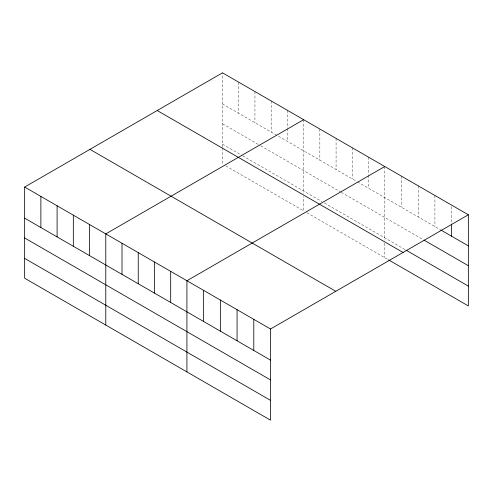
<?xml version="1.0" encoding="UTF-8"?>
<svg xmlns="http://www.w3.org/2000/svg" width="493" height="493" viewBox="0 0 493 493"><rect width="100%" height="100%" fill="white"/><g stroke="black" fill="none" stroke-linecap="round" stroke-linejoin="round"><path stroke-width="0.37" stroke-dasharray="2.46 1.85" d="M222.491 147.228L222.491 72.828M222.491 103.937L356.846 181.504M357.499 181.88L440.058 229.547M222.491 123.755L260.138 145.49M260.785 145.866L340.62 191.956M341.273 192.332L423.339 239.715M222.491 144.178L241.964 155.424M242.611 155.794L321.8 201.514M324.394 203.011L405.332 249.741M225.739 165.876L303.626 210.844L303.626 196.356M306.868 212.717L387.973 259.54M451.631 206.641L451.631 223.329M434.912 195.468L434.912 226.577M418.193 185.818L418.193 216.92M401.475 176.167L401.475 207.27M384.756 166.517L384.756 240.153M384.756 243.197L384.756 257.685M368.53 157.144L368.53 174.596M368.53 175.354L368.53 188.252M352.304 147.777L352.304 178.879M336.078 138.41L336.078 169.512M319.852 129.043L319.852 160.145M303.626 119.67L303.626 193.311M287.401 110.303L287.401 127.755M287.401 128.513L287.401 141.411M271.175 100.936L271.175 132.038M254.943 91.569L254.943 122.671M238.717 82.202L238.717 113.304M222.491 147.992L222.491 164.003"/><path stroke-width="0.74" d="M270.509 379.924L270.509 328.997L24.65 187.057L24.65 278.225L270.509 420.172L270.509 379.924L24.65 237.977M388.613 259.91L468.35 305.943L468.35 214.775L222.491 72.828L24.65 187.057M303.626 119.67L105.785 233.898L105.785 325.066M384.756 166.517L186.915 280.739L186.915 371.907M270.509 328.997L468.35 214.775M440.699 229.917L468.35 245.878M423.98 240.085L468.35 265.702M405.979 250.111L468.35 286.125M157.205 110.524L403.064 252.471M89.936 149.361L335.795 291.308M24.65 218.159L270.509 360.106M24.65 258.4L270.509 400.347M451.631 224.087L451.631 236.227M253.79 319.347L253.79 350.449M237.071 309.696L237.071 340.799M220.353 300.04L220.353 331.148M203.634 290.389L203.634 321.491M170.689 271.372L170.689 302.474M154.463 261.999L154.463 293.107M138.237 252.632L138.237 283.734M122.011 243.265L122.011 274.367M89.553 224.525L89.553 255.633M73.328 215.158L73.328 246.266M57.102 205.791L57.102 236.893M40.876 196.424L40.876 227.526"/></g></svg>
